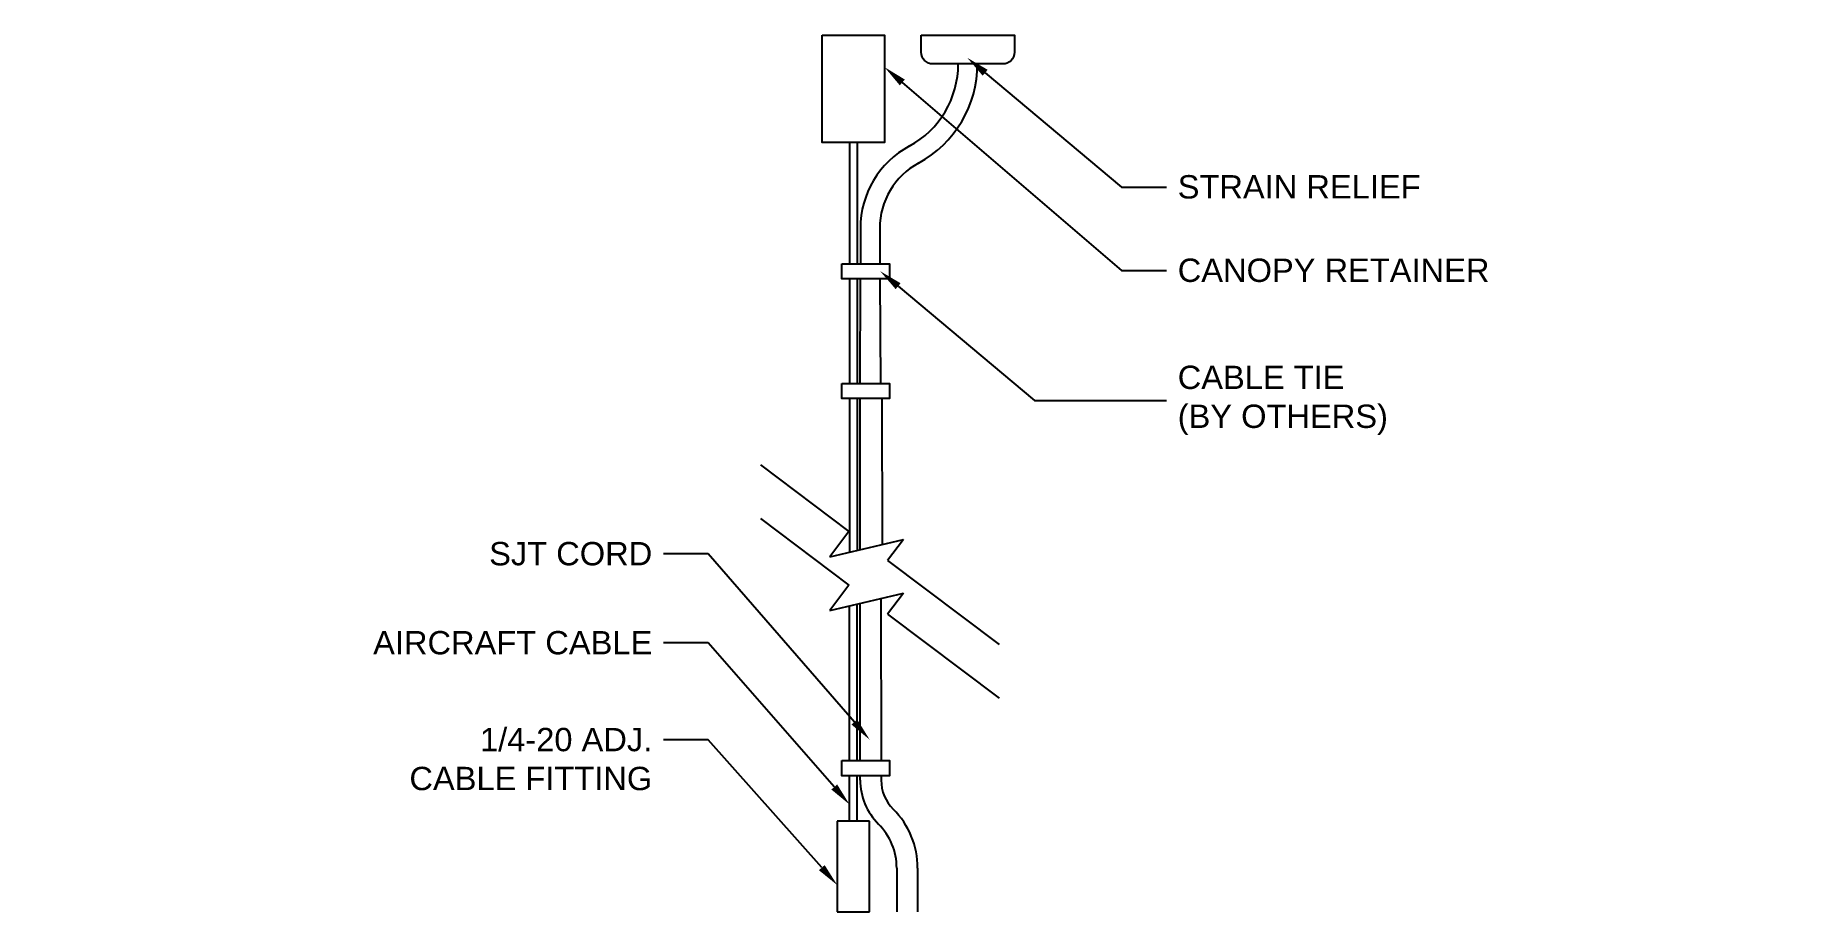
# Model space of a CAD drawing. Header units: inches. Extents: x -6.6 to 7.6, y 0 to 7.
import ezdxf
from ezdxf import colors
from ezdxf.entities.mleader import LeaderData, LeaderLine
from ezdxf.math import Vec2, Vec3

# ---------------------------------------------------------------- set-up
doc = ezdxf.new("R2010")
doc.units = ezdxf.units.IN
doc.header["$LTSCALE"] = 0.5
doc.header["$MEASUREMENT"] = 0
doc.layers.add('CUST DWG', color=60, linetype='CONTINUOUS', lineweight=20)
doc.layers.add('Hardware', color=242, linetype='CONTINUOUS')
doc.layers.add('Mounting', color=4, linetype='CONTINUOUS')
doc.styles.add('LSAD_Standard', font='arial.ttf')

msp = doc.modelspace()

# ---------------------------------------------------------------- linework, layer by layer
at = {"layer": 'Hardware', "linetype": 'Continuous', "lineweight": 25, "transparency": 16777216}
msp.add_lwpolyline([(0.544, 7.04), (1.294, 7.04), (1.294, 6.903, -0.414214), (1.2, 6.809), (0.638, 6.809, -0.414214), (0.544, 6.903)], format="xyb", close=True, dxfattribs=at)
at = {"layer": 'Mounting', "transparency": 16777216}
for p, q in [((-0.03, 6.178), (-0.03, 5.205)), ((0.03, 6.178), (0.03, 5.205)), ((0.056, 5.491), (0.056, 5.205)), ((0.211, 5.49), (0.211, 5.205)), ((-0.03, 5.084), (-0.03, 4.242)), ((0.03, 5.084), (0.03, 4.242)), ((0.055, 5.084), (0.052, 4.242)), ((0.211, 5.084), (0.217, 4.242)), ((-0.03, 4.121), (-0.03, 2.889)), ((0.03, 4.121), (0.03, 2.903)), ((0.052, 4.121), (0.052, 3.403)), ((0.052, 4.121), (0.052, 2.908)), ((0.227, 4.121), (0.23, 2.95)), ((-0.747, 3.59), (-0.036, 3.055)), ((-0.747, 3.159), (-0.036, 2.624)), ((-0.036, 3.055), (-0.189, 2.852)), ((-0.189, 2.852), (0.402, 2.991)), ((0.402, 2.991), (0.275, 2.821)), ((0.275, 2.821), (1.171, 2.147)), ((-0.036, 2.624), (-0.189, 2.421)), ((-0.189, 2.421), (0.402, 2.56)), ((0.402, 2.56), (0.275, 2.39)), ((-0.03, 1.214), (-0.03, 2.458)), ((0.03, 1.214), (0.03, 2.472)), ((0.052, 2.477), (0.052, 1.214)), ((0.22, 2.517), (0.224, 1.214)), ((0.275, 2.39), (1.171, 1.716)), ((-0.03, 0.728), (-0.03, 1.093)), ((0.03, 0.728), (0.03, 1.093)), ((0.055, 1.056), (0.055, 1.093)), ((0.129, 0.728), (-0.129, 0.728)), ((-0.129, 0.728), (-0.129, 0)), ((0.129, 0), (0.129, 0.728)), ((-0.129, 0), (0.129, 0))]:
    msp.add_line(p, q, dxfattribs=at)
at = {"layer": 'Mounting', "ltscale": 0.5, "transparency": 16777216}
for p, q in [((0.223, 1.093), (0.223, 1.058)), ((0.348, 0.351), (0.348, 0)), ((0.516, 0.351), (0.516, 0))]:
    msp.add_line(p, q, dxfattribs=at)
msp.add_lwpolyline([(-0.25, 7.04), (0.25, 7.04), (0.25, 6.178), (-0.25, 6.178)], close=True, dxfattribs=at)
at = {"layer": 'Mounting', "transparency": 16777216}
for points in [[(-0.092, 5.205), (0.29, 5.205), (0.29, 5.084), (-0.092, 5.084)], [(-0.092, 4.242), (0.29, 4.242), (0.29, 4.121), (-0.092, 4.121)], [(-0.092, 1.214), (0.29, 1.214), (0.29, 1.093), (-0.092, 1.093)]]:
    msp.add_lwpolyline(points, close=True, dxfattribs=at)
at = {"layer": 'Mounting', "ltscale": 0.5, "transparency": 16777216}
for centre, radius, start, end in [((0.092, 6.809), 0.75, 298.4231, 0), ((0.092, 6.809), 0.905, 298.4231, 0), ((0.806, 5.489), 0.75, 118.4231, 179.9427), ((0.806, 5.489), 0.595, 118.4231, 179.9427), ((0.555, 1.058), 0.5, 180, 225), ((0.555, 1.058), 0.332, 180, 225), ((-0.152, 0.351), 0.668, 0, 45), ((-0.152, 0.351), 0.5, 0, 45)]:
    msp.add_arc(centre, radius, start, end, dxfattribs=at)

# ---------------------------------------------------------------- leaders
at = {"layer": 'CUST DWG', "ltscale": 0.5, "transparency": 16777216}
ml = msp.add_multileader_mtext('Standard', dxfattribs=at)
ml.set_content('CANOPY RETAINER', color=256, style='LSAD_Standard')
ml.set_leader_properties()
ml.build(insert=Vec2(0, 0))
ml.multileader.update_dxf_attribs({"text_left_attachment_type": 2, "dogleg_length": 0.36, "arrow_head_size": 0.188})
ctx = ml.context
ctx.base_point, ctx.char_height, ctx.arrow_head_size, ctx.landing_gap_size, ctx.plane_origin = Vec3(2.514, 5.149), 0.1875, 0.188, 0.09, Vec3(1.949, 5.448)
ctx.left_attachment = 2
notes = []
notes.append((ctx, [(0, (1, 1, 0), (2.154, 5.149), (1, 0), 0.36, [(0, [(0.25, 6.783)], 0, [])])]))
ctx.mtext.insert, ctx.mtext.width, ctx.mtext.defined_height, ctx.mtext.flow_direction = Vec3(2.604, 5.246), 4.95491, 0.854, 5
ml = msp.add_multileader_mtext('Standard', dxfattribs=at)
ml.set_content('STRAIN RELIEF', color=256, style='LSAD_Standard')
ml.set_leader_properties()
ml.build(insert=Vec2(0, 0))
ml.multileader.update_dxf_attribs({"text_left_attachment_type": 2, "dogleg_length": 0.36, "arrow_head_size": 0.188})
ctx = ml.context
ctx.base_point, ctx.char_height, ctx.arrow_head_size, ctx.landing_gap_size, ctx.plane_origin = Vec3(2.514, 5.819), 0.1875, 0.188, 0.09, Vec3(1.949, 6.118)
ctx.left_attachment = 2
notes.append((ctx, [(0, (1, 1, 0), (2.154, 5.819), (1, 0), 0.36, [(0, [(0.914, 6.859)], 0, [])])]))
ctx.mtext.insert, ctx.mtext.width, ctx.mtext.defined_height, ctx.mtext.flow_direction = Vec3(2.604, 5.916), 4.95491, 0.854, 5
ml = msp.add_multileader_mtext('Standard', dxfattribs=at)
ml.set_content('CABLE TIE\\P(BY OTHERS)', color=256, style='LSAD_Standard')
ml.set_leader_properties()
ml.build(insert=Vec2(0, 0))
ml.multileader.update_dxf_attribs({"text_left_attachment_type": 2, "dogleg_length": 0.36, "arrow_head_size": 0.188})
ctx = ml.context
ctx.base_point, ctx.char_height, ctx.arrow_head_size, ctx.landing_gap_size, ctx.plane_origin = Vec3(2.514, 4.105), 0.1875, 0.188, 0.09, Vec3(1.25, 4.404)
ctx.left_attachment = 2
notes.append((ctx, [(0, (1, 1, 0), (1.455, 4.105), (1, 0), 1.059, [(0, [(0.215, 5.145)], 0, [])])]))
ctx.mtext.insert, ctx.mtext.width, ctx.mtext.defined_height, ctx.mtext.flow_direction = Vec3(2.604, 4.386), 4.95491, 0.854, 5
ml = msp.add_multileader_mtext('Standard', dxfattribs=at)
ml.set_content('SJT CORD', color=256, style='LSAD_Standard')
ml.set_leader_properties()
ml.build(insert=Vec2(0, 0))
ml.multileader.update_dxf_attribs({"dogleg_length": 0.36, "arrow_head_size": 0.188})
ctx = ml.context
ctx.base_point, ctx.char_height, ctx.arrow_head_size, ctx.landing_gap_size, ctx.plane_origin = Vec3(-2.989, 2.875), 0.1875, 0.188, 0.09, Vec3(-0.129, 1.707)
ctx.text_align_type = 2
notes.append((ctx, [(0, (1, 1, 0), (-1.165, 2.875), (-1, 0), 0.36, [(0, [(0.131, 1.382)], 0, [])])]))
ctx.mtext.insert, ctx.mtext.width, ctx.mtext.defined_height, ctx.mtext.alignment, ctx.mtext.flow_direction = Vec3(-1.615, 2.97), 4.95491, 0.854, 3, 5
ml = msp.add_multileader_mtext('Standard', dxfattribs=at)
ml.set_content('AIRCRAFT CABLE', color=256, style='LSAD_Standard')
ml.set_leader_properties()
ml.build(insert=Vec2(0, 0))
ml.multileader.update_dxf_attribs({"dogleg_length": 0.36, "arrow_head_size": 0.188})
ctx = ml.context
ctx.base_point, ctx.char_height, ctx.arrow_head_size, ctx.landing_gap_size, ctx.plane_origin = Vec3(-3.932, 2.16), 0.1875, 0.188, 0.09, Vec3(-0.129, 0.992)
ctx.text_align_type = 2
notes.append((ctx, [(0, (1, 1, 0), (-1.165, 2.16), (-1, 0), 0.36, [(0, [(-0.03, 0.861)], 0, [])])]))
ctx.mtext.insert, ctx.mtext.width, ctx.mtext.defined_height, ctx.mtext.alignment, ctx.mtext.flow_direction = Vec3(-1.615, 2.255), 4.95491, 0.854, 3, 5
ml = msp.add_multileader_mtext('Standard', dxfattribs=at)
ml.set_content('1/4-20 ADJ. CABLE FITTING', color=256, style='LSAD_Standard')
ml.set_leader_properties()
ml.build(insert=Vec2(0, 0))
ml.multileader.update_dxf_attribs({"dogleg_length": 0.36, "arrow_head_size": 0.188})
ctx = ml.context
ctx.base_point, ctx.char_height, ctx.arrow_head_size, ctx.landing_gap_size, ctx.plane_origin = Vec3(-3.625, 1.381), 0.1875, 0.188, 0.09, Vec3(-0.129, 0.214)
ctx.text_align_type = 2
notes.append((ctx, [(0, (1, 1, 0), (-1.165, 1.381), (-1, 0), 0.36, [(0, [(-0.129, 0.214)], 0, [])])]))
ctx.mtext.insert, ctx.mtext.width, ctx.mtext.defined_height, ctx.mtext.alignment, ctx.mtext.flow_direction = Vec3(-1.615, 1.477), 2.22289, 0.854, 3, 5
for ctx, leaders in notes:
    for number, flags, end, landing, length, lines in leaders:
        leader = LeaderData()
        leader.index, (leader.has_last_leader_line, leader.has_dogleg_vector, leader.attachment_direction) = number, flags
        leader.last_leader_point, leader.dogleg_vector, leader.dogleg_length = Vec3(end), Vec3(landing), length
        for number, points, colour, breaks in lines:
            line = LeaderLine()
            line.index, line.vertices, line.color, line.breaks = number, Vec3.list(points), colors.encode_raw_color(colour), breaks
            leader.lines.append(line)
        ctx.leaders.append(leader)

doc.saveas('drawing.dxf')
